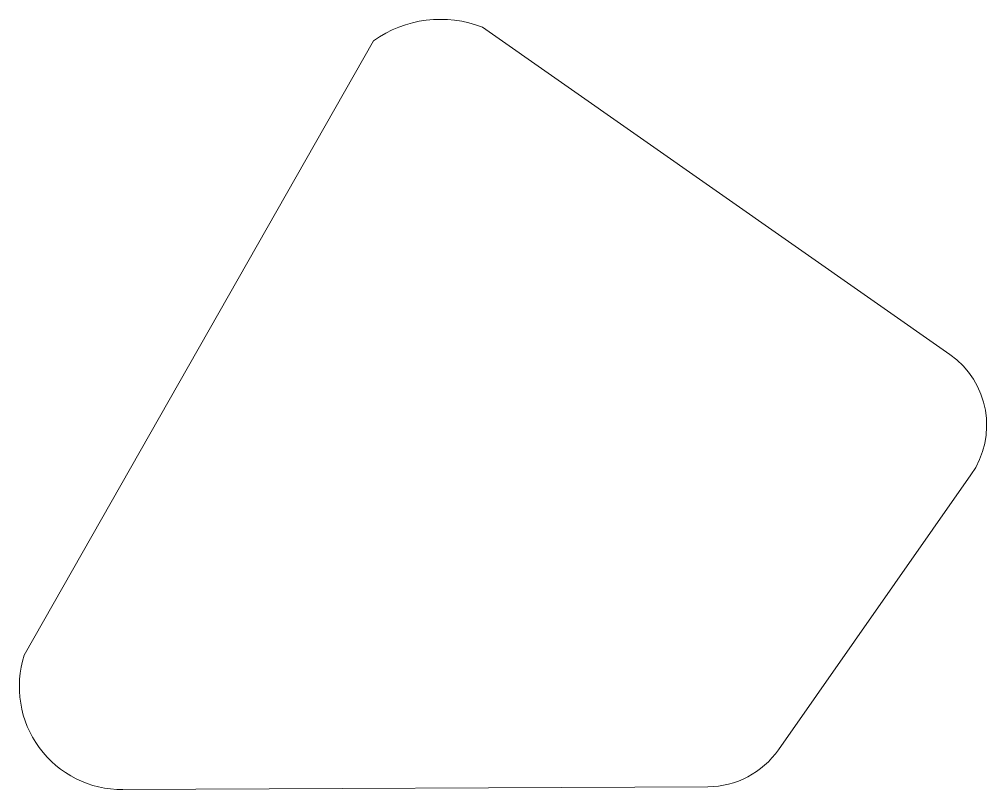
# Model space of a CAD drawing. Header units: millimetres. Extents: x -59.8 to 29.6, y -29.9 to 41.3.
import ezdxf

# ---------------------------------------------------------------- set-up
doc = ezdxf.new("R2010")
doc.units = ezdxf.units.MM
doc.layers.add('outside', color=2, linetype='CONTINUOUS', lineweight=0, true_color=0xffff00)

msp = doc.modelspace()

# ---------------------------------------------------------------- linework, layer by layer
at = {"layer": 'outside'}
for p, q in [((-16.981, 40.582), (26.175, 10.358)), ((-59.303, -17.448), (-27.037, 39.323)), ((28.139, -0.783), (10.359, -26.176)), ((-50.198, -29.861), (3.846, -29.588))]:
    msp.add_line(p, q, dxfattribs=at)
for centre, radius, start, end in [((-20.851, 30.7), 10.613, 68.61437, 125.65358), ((21.585, 3.805), 8, 325.00173, 54.99504), ((-50.246, -20.351), 9.511, 162.2298, 270.28981), ((3.806, -21.588), 8, 270.28981, 325.00173)]:
    msp.add_arc(centre, radius, start, end, dxfattribs=at)

doc.saveas('drawing.dxf')
